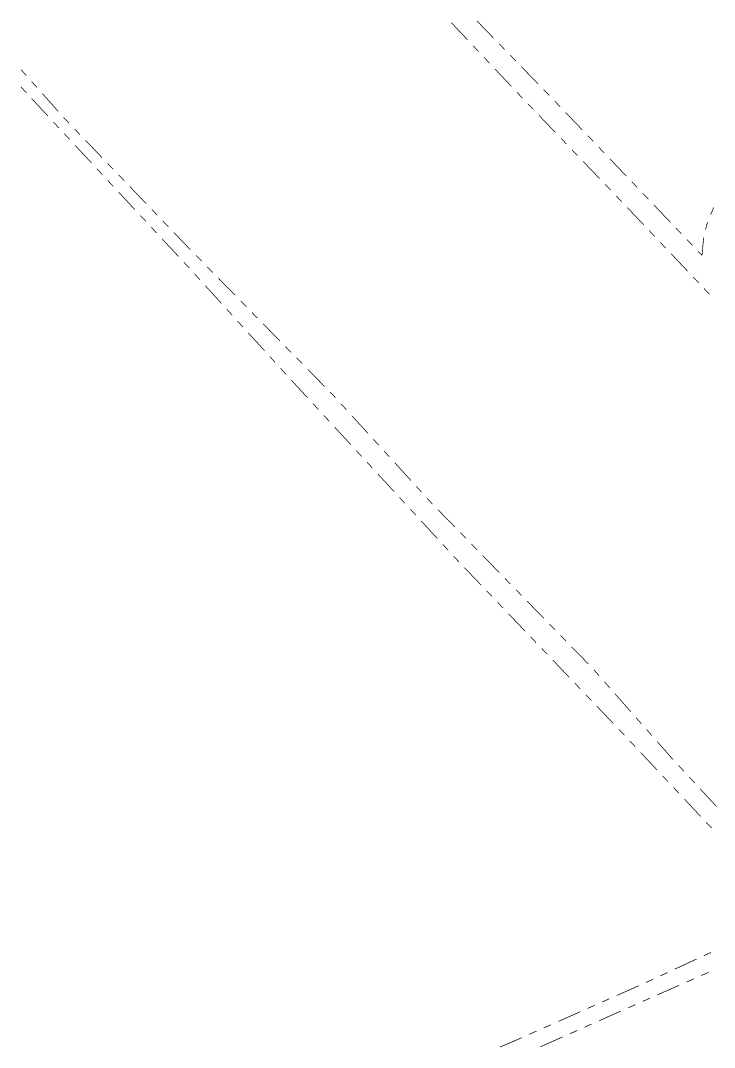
# Model space of a CAD drawing. Extents: x 201549 to 203722, y 4857623 to 4859778.
# Drawn here: x 201978.7 to 202152.6, y 4858472 to 4858729.4 of the extents above; entities that cross this region are included whole.
import ezdxf

# ---------------------------------------------------------------- set-up
doc = ezdxf.new("R2010")
doc.units = 0
doc.header["$LTSCALE"] = 1.5
doc.header["$MEASUREMENT"] = 0
doc.layers.add('SV-RUA-NAO-PAV-S-GUIA-C-GUIA', color=7, linetype='CONTINUOUS')

msp = doc.modelspace()

# ---------------------------------------------------------------- linework, layer by layer
at = {"layer": 'SV-RUA-NAO-PAV-S-GUIA-C-GUIA', "const_width": 0.18}
for points in [[(202086.64689, 4858728.890653), (202090.760535, 4858724.522824)], [(202086.64689, 4858728.890653), (202090.760535, 4858724.522824)], [(202093.278926, 4858729.0902), (202093.075508, 4858729.301212)], [(202093.278926, 4858729.0902), (202093.075508, 4858729.301212)], [(202093.770495, 4858728.58219), (202093.278926, 4858729.0902)], [(202093.770495, 4858728.58219), (202093.278926, 4858729.0902)], [(202095.359716, 4858726.939814), (202093.770495, 4858728.58219)], [(202095.359716, 4858726.939814), (202093.770495, 4858728.58219)], [(202095.857379, 4858726.426984), (202095.359716, 4858726.939814)], [(202095.857379, 4858726.426984), (202095.359716, 4858726.939814)], [(202097.250208, 4858724.991705), (202095.857379, 4858726.426984)], [(202097.250208, 4858724.991705), (202095.857379, 4858726.426984)], [(202092.131749, 4858723.066881), (202093.502964, 4858721.610938)], [(202092.131749, 4858723.066881), (202093.502964, 4858721.610938)], [(202099.523156, 4858722.65376), (202098.644272, 4858723.557625)], [(202099.523156, 4858722.65376), (202098.644272, 4858723.557625)], [(202094.874179, 4858720.154995), (202096.245394, 4858718.699052)], [(202094.874179, 4858720.154995), (202096.245394, 4858718.699052)], [(202100.038825, 4858722.124021), (202099.523156, 4858722.65376)], [(202100.038825, 4858722.124021), (202099.523156, 4858722.65376)], [(202101.605106, 4858720.515006), (202101.43388, 4858720.690904)], [(202101.605106, 4858720.515006), (202101.43388, 4858720.690904)], [(202102.131466, 4858719.974404), (202101.605106, 4858720.515006)], [(202102.131466, 4858719.974404), (202101.605106, 4858720.515006)], [(202102.829072, 4858719.257922), (202102.131466, 4858719.974404)], [(202102.829072, 4858719.257922), (202102.131466, 4858719.974404)], [(202105.767723, 4858716.238328), (202104.2241, 4858717.824779)], [(202105.767723, 4858716.238328), (202104.2241, 4858717.824779)], [(201980.143268, 4858715.594003), (201978.81386, 4858717.088217)], [(201980.143268, 4858715.594003), (201978.81386, 4858717.088217)], [(202097.616608, 4858717.243109), (202101.730253, 4858712.87528)], [(202097.616608, 4858717.243109), (202101.730253, 4858712.87528)], [(202106.315759, 4858715.674208), (202105.767723, 4858716.238328)], [(202106.315759, 4858715.674208), (202105.767723, 4858716.238328)], [(202107.84769, 4858714.097318), (202106.315759, 4858715.674208)], [(202107.84769, 4858714.097318), (202106.315759, 4858715.674208)], [(201978.776403, 4858712.762813), (201980.135151, 4858711.295229)], [(201978.776403, 4858712.762813), (201980.135151, 4858711.295229)], [(201982.802084, 4858712.605576), (201981.472676, 4858714.09979)], [(201982.802084, 4858712.605576), (201981.472676, 4858714.09979)], [(202108.40548, 4858713.521752), (202107.84769, 4858714.097318)], [(202108.40548, 4858713.521752), (202107.84769, 4858714.097318)], [(201988.119717, 4858706.628722), (201984.131493, 4858711.111363)], [(201988.119717, 4858706.628722), (201984.131493, 4858711.111363)], [(202103.101467, 4858711.419337), (202103.787075, 4858710.691365)], [(202103.101467, 4858711.419337), (202103.787075, 4858710.691365)], [(202103.787075, 4858710.691365), (202104.023421, 4858710.440415)], [(202103.787075, 4858710.691365), (202104.023421, 4858710.440415)], [(202104.023421, 4858710.440415), (202104.476814, 4858709.967319)], [(202104.023421, 4858710.440415), (202104.476814, 4858709.967319)], [(202109.926297, 4858711.95247), (202109.797342, 4858712.085535)], [(202109.926297, 4858711.95247), (202109.797342, 4858712.085535)], [(202110.492299, 4858711.366484), (202109.926297, 4858711.95247)], [(202110.492299, 4858711.366484), (202109.926297, 4858711.95247)], [(202111.187034, 4858710.647218), (202110.492299, 4858711.366484)], [(202111.187034, 4858710.647218), (202110.492299, 4858711.366484)], [(201981.493899, 4858709.827645), (201985.570144, 4858705.424893)], [(201981.493899, 4858709.827645), (201985.570144, 4858705.424893)], [(202105.860638, 4858708.523355), (202107.244462, 4858707.079392)], [(202105.860638, 4858708.523355), (202107.244462, 4858707.079392)], [(202113.961701, 4858707.766036), (202112.575257, 4858709.207484)], [(202113.961701, 4858707.766036), (202112.575257, 4858709.207484)], [(201989.773886, 4858704.769487), (201989.449125, 4858705.134509)], [(201989.773886, 4858704.769487), (201989.449125, 4858705.134509)], [(201990.12793, 4858704.40043), (201989.773886, 4858704.769487)], [(201990.12793, 4858704.40043), (201989.773886, 4858704.769487)], [(202108.628286, 4858705.635428), (202112.779759, 4858701.303537)], [(202108.628286, 4858705.635428), (202112.779759, 4858701.303537)], [(202116.150466, 4858705.479467), (202115.344791, 4858706.32137)], [(202116.150466, 4858705.479467), (202115.344791, 4858706.32137)], [(202116.726722, 4858704.875595), (202116.150466, 4858705.479467)], [(202116.726722, 4858704.875595), (202116.150466, 4858705.479467)], [(202119.488203, 4858701.98177), (202116.726722, 4858704.875595)], [(202119.488203, 4858701.98177), (202116.726722, 4858704.875595)], [(201986.928893, 4858703.957309), (201988.287641, 4858702.489725)], [(201986.928893, 4858703.957309), (201988.287641, 4858702.489725)], [(201990.820205, 4858703.678796), (201990.12793, 4858704.40043)], [(201990.820205, 4858703.678796), (201990.12793, 4858704.40043)], [(201993.589308, 4858700.792264), (201992.204757, 4858702.23553)], [(201993.589308, 4858700.792264), (201992.204757, 4858702.23553)], [(201989.64639, 4858701.022141), (201990.253472, 4858700.366431)], [(201989.64639, 4858701.022141), (201990.253472, 4858700.366431)], [(201990.253472, 4858700.366431), (201991.007203, 4858699.556474)], [(201990.253472, 4858700.366431), (201991.007203, 4858699.556474)], [(202114.163583, 4858699.859574), (202115.547407, 4858698.41561)], [(202114.163583, 4858699.859574), (202115.547407, 4858698.41561)], [(202122.249684, 4858699.087946), (202120.868944, 4858700.534858)], [(202122.249684, 4858699.087946), (202120.868944, 4858700.534858)], [(201992.369686, 4858698.092356), (201996.457132, 4858693.7)], [(201992.369686, 4858698.092356), (201996.457132, 4858693.7)], [(201999.127513, 4858695.019198), (201994.973859, 4858699.348997)], [(201999.127513, 4858695.019198), (201994.973859, 4858699.348997)], [(202125.011166, 4858696.194121), (202123.630425, 4858697.641034)], [(202125.011166, 4858696.194121), (202123.630425, 4858697.641034)], [(202116.931231, 4858696.971647), (202118.315055, 4858695.527683)], [(202116.931231, 4858696.971647), (202118.315055, 4858695.527683)], [(202130.534129, 4858690.406472), (202126.391907, 4858694.747209)], [(202130.534129, 4858690.406472), (202126.391907, 4858694.747209)], [(201997.819614, 4858692.235882), (201999.182096, 4858690.771764)], [(201997.819614, 4858692.235882), (201999.182096, 4858690.771764)], [(202001.896616, 4858692.132666), (202000.512064, 4858693.575932)], [(202001.896616, 4858692.132666), (202000.512064, 4858693.575932)], [(202119.69888, 4858694.08372), (202123.850352, 4858689.751829)], [(202119.69888, 4858694.08372), (202123.850352, 4858689.751829)], [(202000.544578, 4858689.307645), (202001.90706, 4858687.843527)], [(202000.544578, 4858689.307645), (202001.90706, 4858687.843527)], [(202004.665718, 4858689.246133), (202003.281167, 4858690.689399)], [(202004.665718, 4858689.246133), (202003.281167, 4858690.689399)], [(202010.203923, 4858683.473068), (202006.050269, 4858687.802867)], [(202010.203923, 4858683.473068), (202006.050269, 4858687.802867)], [(202125.234176, 4858688.307866), (202126.618, 4858686.863902)], [(202125.234176, 4858688.307866), (202126.618, 4858686.863902)], [(202133.29561, 4858687.512648), (202131.91487, 4858688.95956)], [(202133.29561, 4858687.512648), (202131.91487, 4858688.95956)], [(202003.269542, 4858686.379409), (202007.356988, 4858681.987054)], [(202003.269542, 4858686.379409), (202007.356988, 4858681.987054)], [(202128.001825, 4858685.419939), (202129.385649, 4858683.975975)], [(202128.001825, 4858685.419939), (202129.385649, 4858683.975975)], [(202136.057092, 4858684.618824), (202134.676351, 4858686.065736)], [(202136.057092, 4858684.618824), (202134.676351, 4858686.065736)], [(202012.973026, 4858680.586535), (202011.588475, 4858682.029801)], [(202012.973026, 4858680.586535), (202011.588475, 4858682.029801)], [(202130.768757, 4858682.531329), (202134.895894, 4858678.176247)], [(202130.768757, 4858682.531329), (202134.895894, 4858678.176247)], [(202141.580055, 4858678.831175), (202137.437833, 4858683.171911)], [(202141.580055, 4858678.831175), (202137.437833, 4858683.171911)], [(202152.067384, 4858681.646396), (202151.838742, 4858681.140633)], [(202152.067384, 4858681.646396), (202151.838742, 4858681.140633)], [(202152.479319, 4858682.557609), (202152.067384, 4858681.646396)], [(202152.479319, 4858682.557609), (202152.067384, 4858681.646396)], [(202008.719471, 4858680.522935), (202010.081953, 4858679.058817)], [(202008.719471, 4858680.522935), (202010.081953, 4858679.058817)], [(202015.742128, 4858677.700002), (202014.357577, 4858679.143268)], [(202015.742128, 4858677.700002), (202014.357577, 4858679.143268)], [(202151.838742, 4858681.140633), (202151.667752, 4858680.729842)], [(202151.838742, 4858681.140633), (202151.667752, 4858680.729842)], [(202011.444435, 4858677.594698), (202012.806917, 4858676.13058)], [(202011.444435, 4858677.594698), (202012.806917, 4858676.13058)], [(202136.271606, 4858676.724553), (202137.647319, 4858675.272859)], [(202136.271606, 4858676.724553), (202137.647319, 4858675.272859)], [(202144.341536, 4858675.93735), (202142.960796, 4858677.384262)], [(202144.341536, 4858675.93735), (202142.960796, 4858677.384262)], [(202150.737101, 4858678.320128), (202150.386999, 4858676.947884)], [(202150.737101, 4858678.320128), (202150.386999, 4858676.947884)], [(202150.937361, 4858678.868505), (202150.737101, 4858678.320128)], [(202150.937361, 4858678.868505), (202150.737101, 4858678.320128)], [(202014.169399, 4858674.666462), (202018.256845, 4858670.274107)], [(202014.169399, 4858674.666462), (202018.256845, 4858670.274107)], [(202020.524479, 4858672.714845), (202017.12668, 4858676.256736)], [(202020.524479, 4858672.714845), (202017.12668, 4858676.256736)], [(202139.023031, 4858673.821165), (202140.398743, 4858672.369471)], [(202139.023031, 4858673.821165), (202140.398743, 4858672.369471)], [(202147.103018, 4858673.043526), (202145.722277, 4858674.490438)], [(202147.103018, 4858673.043526), (202145.722277, 4858674.490438)], [(202149.853728, 4858674.301931), (202149.560451, 4858671.019036)], [(202149.853728, 4858674.301931), (202149.560451, 4858671.019036)], [(202149.943642, 4858675.000196), (202149.853728, 4858674.301931)], [(202149.943642, 4858675.000196), (202149.853728, 4858674.301931)], [(202020.588774, 4858672.649264), (202020.524479, 4858672.714845)], [(202020.588774, 4858672.649264), (202020.524479, 4858672.714845)], [(202021.288846, 4858671.935192), (202020.588774, 4858672.649264)], [(202021.288846, 4858671.935192), (202020.588774, 4858672.649264)], [(202149.515464, 4858670.515464), (202148.483759, 4858671.596613)], [(202149.515464, 4858670.515464), (202148.483759, 4858671.596613)], [(202019.619327, 4858668.809988), (202020.981809, 4858667.34587)], [(202019.619327, 4858668.809988), (202020.981809, 4858667.34587)], [(202024.089135, 4858669.078904), (202022.688991, 4858670.507048)], [(202024.089135, 4858669.078904), (202022.688991, 4858670.507048)], [(202141.774456, 4858670.917777), (202145.901593, 4858666.562695)], [(202141.774456, 4858670.917777), (202145.901593, 4858666.562695)], [(202149.560451, 4858671.019036), (202149.515464, 4858670.515464)], [(202149.560451, 4858671.019036), (202149.515464, 4858670.515464)], [(202026.889424, 4858666.222616), (202025.48928, 4858667.65076)], [(202026.889424, 4858666.222616), (202025.48928, 4858667.65076)], [(202022.329096, 4858665.867766), (202023.675443, 4858664.388797)], [(202022.329096, 4858665.867766), (202023.675443, 4858664.388797)], [(202032.490002, 4858660.51004), (202028.289568, 4858664.794472)], [(202032.490002, 4858660.51004), (202028.289568, 4858664.794472)], [(202147.277305, 4858665.111001), (202148.653018, 4858663.659307)], [(202147.277305, 4858665.111001), (202148.653018, 4858663.659307)], [(202025.021791, 4858662.909828), (202029.060832, 4858658.472921)], [(202025.021791, 4858662.909828), (202029.060832, 4858658.472921)], [(202150.02873, 4858662.207613), (202151.404442, 4858660.755919)], [(202150.02873, 4858662.207613), (202151.404442, 4858660.755919)], [(202035.290291, 4858657.653751), (202033.890146, 4858659.081896)], [(202035.290291, 4858657.653751), (202033.890146, 4858659.081896)], [(202030.40718, 4858656.993952), (202031.753527, 4858655.514983)], [(202030.40718, 4858656.993952), (202031.753527, 4858655.514983)], [(202038.09058, 4858654.797463), (202036.690435, 4858656.225607)], [(202038.09058, 4858654.797463), (202036.690435, 4858656.225607)], [(202033.099874, 4858654.036014), (202034.446221, 4858652.557045)], [(202033.099874, 4858654.036014), (202034.446221, 4858652.557045)], [(202043.691157, 4858649.084887), (202039.490724, 4858653.369319)], [(202043.691157, 4858649.084887), (202039.490724, 4858653.369319)], [(202035.792568, 4858651.078076), (202039.83161, 4858646.64117)], [(202035.792568, 4858651.078076), (202039.83161, 4858646.64117)], [(202046.491446, 4858646.228599), (202045.091302, 4858647.656743)], [(202046.491446, 4858646.228599), (202045.091302, 4858647.656743)], [(202041.177957, 4858645.162201), (202042.524304, 4858643.683232)], [(202041.177957, 4858645.162201), (202042.524304, 4858643.683232)], [(202049.291735, 4858643.372311), (202047.891591, 4858644.800455)], [(202049.291735, 4858643.372311), (202047.891591, 4858644.800455)], [(202043.870652, 4858642.204263), (202045.216999, 4858640.725294)], [(202043.870652, 4858642.204263), (202045.216999, 4858640.725294)], [(202054.892313, 4858637.659734), (202050.69188, 4858641.944167)], [(202054.892313, 4858637.659734), (202050.69188, 4858641.944167)], [(202046.566338, 4858639.249066), (202050.63354, 4858634.837958)], [(202046.566338, 4858639.249066), (202050.63354, 4858634.837958)], [(202057.157882, 4858635.348859), (202056.292457, 4858636.23159)], [(202057.157882, 4858635.348859), (202056.292457, 4858636.23159)], [(202057.672624, 4858634.784553), (202057.157882, 4858635.348859)], [(202057.672624, 4858634.784553), (202057.157882, 4858635.348859)], [(202051.989273, 4858633.367589), (202053.345007, 4858631.89722)], [(202051.989273, 4858633.367589), (202053.345007, 4858631.89722)], [(202060.368292, 4858631.829325), (202059.020458, 4858633.306939)], [(202060.368292, 4858631.829325), (202059.020458, 4858633.306939)], [(202054.700741, 4858630.42685), (202056.056475, 4858628.956481)], [(202054.700741, 4858630.42685), (202056.056475, 4858628.956481)], [(202065.759629, 4858625.918869), (202061.716126, 4858630.351711)], [(202065.759629, 4858625.918869), (202061.716126, 4858630.351711)], [(202057.412209, 4858627.486112), (202061.479411, 4858623.075005)], [(202057.412209, 4858627.486112), (202061.479411, 4858623.075005)], [(202068.455297, 4858622.963641), (202067.107463, 4858624.441255)], [(202068.455297, 4858622.963641), (202067.107463, 4858624.441255)], [(202062.835145, 4858621.604635), (202064.190879, 4858620.134266)], [(202062.835145, 4858621.604635), (202064.190879, 4858620.134266)], [(202071.150965, 4858620.008413), (202069.803131, 4858621.486027)], [(202071.150965, 4858620.008413), (202069.803131, 4858621.486027)], [(202065.546613, 4858618.663897), (202066.902346, 4858617.193528)], [(202065.546613, 4858618.663897), (202066.902346, 4858617.193528)], [(202076.542301, 4858614.097956), (202072.498799, 4858618.530798)], [(202076.542301, 4858614.097956), (202072.498799, 4858618.530798)], [(202068.25808, 4858615.723159), (202072.325282, 4858611.312051)], [(202068.25808, 4858615.723159), (202072.325282, 4858611.312051)], [(202079.237969, 4858611.142728), (202077.890135, 4858612.620342)], [(202079.237969, 4858611.142728), (202077.890135, 4858612.620342)], [(202073.681016, 4858609.841682), (202075.03675, 4858608.371313)], [(202073.681016, 4858609.841682), (202075.03675, 4858608.371313)], [(202081.827819, 4858608.303507), (202080.585803, 4858609.665114)], [(202081.827819, 4858608.303507), (202080.585803, 4858609.665114)], [(202076.392484, 4858606.900943), (202077.748218, 4858605.430574)], [(202076.392484, 4858606.900943), (202077.748218, 4858605.430574)], [(202081.937425, 4858608.191072), (202081.827819, 4858608.303507)], [(202081.937425, 4858608.191072), (202081.827819, 4858608.303507)], [(202087.521759, 4858602.462615), (202083.333509, 4858606.758958)], [(202087.521759, 4858602.462615), (202083.333509, 4858606.758958)], [(202079.103952, 4858603.960205), (202083.171153, 4858599.549097)], [(202079.103952, 4858603.960205), (202083.171153, 4858599.549097)], [(202090.313926, 4858599.598387), (202088.917842, 4858601.030501)], [(202090.313926, 4858599.598387), (202088.917842, 4858601.030501)], [(202084.526887, 4858598.078728), (202084.910238, 4858597.662963)], [(202084.526887, 4858598.078728), (202084.910238, 4858597.662963)], [(202084.910238, 4858597.662963), (202085.882621, 4858596.608359)], [(202084.910238, 4858597.662963), (202085.882621, 4858596.608359)], [(202091.890986, 4858597.980625), (202091.710009, 4858598.166273)], [(202091.890986, 4858597.980625), (202091.710009, 4858598.166273)], [(202092.408051, 4858597.450216), (202091.890986, 4858597.980625)], [(202092.408051, 4858597.450216), (202091.890986, 4858597.980625)], [(202093.106093, 4858596.734159), (202092.408051, 4858597.450216)], [(202093.106093, 4858596.734159), (202092.408051, 4858597.450216)], [(202087.238355, 4858595.13799), (202087.916222, 4858594.402805)], [(202087.238355, 4858595.13799), (202087.916222, 4858594.402805)], [(202087.916222, 4858594.402805), (202088.12013, 4858594.181655)], [(202087.916222, 4858594.402805), (202088.12013, 4858594.181655)], [(202088.12013, 4858594.181655), (202088.603035, 4858593.676015)], [(202088.12013, 4858594.181655), (202088.603035, 4858593.676015)], [(202098.690427, 4858591.005702), (202094.502176, 4858595.302045)], [(202098.690427, 4858591.005702), (202094.502176, 4858595.302045)], [(202089.984357, 4858592.229659), (202094.128325, 4858587.890588)], [(202089.984357, 4858592.229659), (202094.128325, 4858587.890588)], [(202101.482593, 4858588.141474), (202100.08651, 4858589.573588)], [(202101.482593, 4858588.141474), (202100.08651, 4858589.573588)], [(202095.509648, 4858586.444232), (202096.89097, 4858584.997875)], [(202095.509648, 4858586.444232), (202096.89097, 4858584.997875)], [(202104.27476, 4858585.277245), (202102.878677, 4858586.709359)], [(202104.27476, 4858585.277245), (202102.878677, 4858586.709359)], [(202109.859094, 4858579.548788), (202105.670844, 4858583.845131)], [(202109.859094, 4858579.548788), (202105.670844, 4858583.845131)], [(202098.272293, 4858583.551518), (202099.653616, 4858582.105161)], [(202098.272293, 4858583.551518), (202099.653616, 4858582.105161)], [(202101.034938, 4858580.658805), (202105.178906, 4858576.319734)], [(202101.034938, 4858580.658805), (202105.178906, 4858576.319734)], [(202112.651261, 4858576.68456), (202111.255177, 4858578.116674)], [(202112.651261, 4858576.68456), (202111.255177, 4858578.116674)], [(202106.560229, 4858574.873378), (202107.941551, 4858573.427021)], [(202106.560229, 4858574.873378), (202107.941551, 4858573.427021)], [(202115.443428, 4858573.820332), (202114.047344, 4858575.252446)], [(202115.443428, 4858573.820332), (202114.047344, 4858575.252446)], [(202109.322874, 4858571.980664), (202110.704197, 4858570.534308)], [(202109.322874, 4858571.980664), (202110.704197, 4858570.534308)], [(202121.027761, 4858568.091875), (202116.839511, 4858572.388217)], [(202121.027761, 4858568.091875), (202116.839511, 4858572.388217)], [(202112.085519, 4858569.087951), (202116.229487, 4858564.748881)], [(202112.085519, 4858569.087951), (202116.229487, 4858564.748881)], [(202123.724093, 4858565.138762), (202122.400935, 4858566.638512)], [(202123.724093, 4858565.138762), (202122.400935, 4858566.638512)], [(202117.61081, 4858563.302524), (202118.992132, 4858561.856167)], [(202117.61081, 4858563.302524), (202118.992132, 4858561.856167)], [(202126.37041, 4858562.13926), (202125.047251, 4858563.639011)], [(202126.37041, 4858562.13926), (202125.047251, 4858563.639011)], [(202131.663043, 4858556.140257), (202127.693568, 4858560.639509)], [(202131.663043, 4858556.140257), (202127.693568, 4858560.639509)], [(202120.373455, 4858560.40981), (202121.754778, 4858558.963454)], [(202120.373455, 4858560.40981), (202121.754778, 4858558.963454)], [(202123.1361, 4858557.517097), (202127.280068, 4858553.178027)], [(202123.1361, 4858557.517097), (202127.280068, 4858553.178027)], [(202134.309359, 4858553.140756), (202132.986201, 4858554.640507)], [(202134.309359, 4858553.140756), (202132.986201, 4858554.640507)], [(202128.656696, 4858551.727224), (202130.025758, 4858550.269257)], [(202128.656696, 4858551.727224), (202130.025758, 4858550.269257)], [(202136.955676, 4858550.141255), (202135.632518, 4858551.641005)], [(202136.955676, 4858550.141255), (202135.632518, 4858551.641005)], [(202131.394821, 4858548.81129), (202132.763883, 4858547.353322)], [(202131.394821, 4858548.81129), (202132.763883, 4858547.353322)], [(202142.078733, 4858544.33446), (202138.278834, 4858548.641504)], [(202142.078733, 4858544.33446), (202138.278834, 4858548.641504)], [(202134.132946, 4858545.895355), (202138.240133, 4858541.521454)], [(202134.132946, 4858545.895355), (202138.240133, 4858541.521454)], [(202142.25273, 4858544.146245), (202142.078733, 4858544.33446)], [(202142.25273, 4858544.146245), (202142.078733, 4858544.33446)], [(202144.968044, 4858541.209057), (202143.610387, 4858542.677651)], [(202144.968044, 4858541.209057), (202143.610387, 4858542.677651)], [(202139.609195, 4858540.063487), (202140.978258, 4858538.60552)], [(202139.609195, 4858540.063487), (202140.978258, 4858538.60552)], [(202147.683357, 4858538.271869), (202146.3257, 4858539.740463)], [(202147.683357, 4858538.271869), (202146.3257, 4858539.740463)], [(202142.34732, 4858537.147553), (202143.716383, 4858535.689586)], [(202142.34732, 4858537.147553), (202143.716383, 4858535.689586)], [(202153.113984, 4858532.397492), (202149.041014, 4858536.803275)], [(202153.113984, 4858532.397492), (202149.041014, 4858536.803275)], [(202145.085445, 4858534.231619), (202149.192632, 4858529.857717)], [(202145.085445, 4858534.231619), (202149.192632, 4858529.857717)], [(202150.561695, 4858528.39975), (202151.930757, 4858526.941783)], [(202150.561695, 4858528.39975), (202151.930757, 4858526.941783)], [(202148.139936, 4858494.123704), (202142.696308, 4858491.600429)], [(202148.139936, 4858494.123704), (202142.696308, 4858491.600429)], [(202151.769021, 4858495.805887), (202149.954479, 4858494.964796)], [(202151.769021, 4858495.805887), (202149.954479, 4858494.964796)], [(202137.25268, 4858489.077154), (202135.438138, 4858488.236063)], [(202137.25268, 4858489.077154), (202135.438138, 4858488.236063)], [(202140.881766, 4858490.759338), (202139.067223, 4858489.918246)], [(202140.881766, 4858490.759338), (202139.067223, 4858489.918246)], [(202145.645526, 4858488.376465), (202147.475489, 4858489.183455)], [(202145.645526, 4858488.376465), (202147.475489, 4858489.183455)], [(202149.305452, 4858489.990446), (202151.135416, 4858490.797437)], [(202149.305452, 4858489.990446), (202151.135416, 4858490.797437)], [(202133.612438, 4858487.419565), (202128.128378, 4858484.985415)], [(202133.612438, 4858487.419565), (202128.128378, 4858484.985415)], [(202138.325672, 4858485.148501), (202143.815562, 4858487.569474)], [(202138.325672, 4858485.148501), (202143.815562, 4858487.569474)], [(202126.300358, 4858484.174031), (202124.472338, 4858483.362648)], [(202126.300358, 4858484.174031), (202124.472338, 4858483.362648)], [(202134.667946, 4858483.529546), (202136.495966, 4858484.34093)], [(202134.667946, 4858483.529546), (202136.495966, 4858484.34093)], [(202118.988279, 4858480.928497), (202113.504219, 4858478.494346)], [(202118.988279, 4858480.928497), (202113.504219, 4858478.494346)], [(202122.644318, 4858482.551264), (202120.816298, 4858481.739881)], [(202122.644318, 4858482.551264), (202120.816298, 4858481.739881)], [(202123.699827, 4858478.661245), (202129.183886, 4858481.095396)], [(202123.699827, 4858478.661245), (202129.183886, 4858481.095396)], [(202131.011906, 4858481.906779), (202132.839926, 4858482.718163)], [(202131.011906, 4858481.906779), (202132.839926, 4858482.718163)], [(202108.020159, 4858476.060196), (202106.192139, 4858475.248812)], [(202108.020159, 4858476.060196), (202106.192139, 4858475.248812)], [(202111.676199, 4858477.682963), (202109.848179, 4858476.871579)], [(202111.676199, 4858477.682963), (202109.848179, 4858476.871579)], [(202116.387747, 4858475.415711), (202118.215767, 4858476.227094)], [(202116.387747, 4858475.415711), (202118.215767, 4858476.227094)], [(202120.043787, 4858477.038478), (202121.871807, 4858477.849861)], [(202120.043787, 4858477.038478), (202121.871807, 4858477.849861)], [(202102.862048, 4858473.77072), (202098.855257, 4858472.060251)], [(202102.862048, 4858473.77072), (202098.855257, 4858472.060251)], [(202103.450109, 4858474.031737), (202102.862048, 4858473.77072)], [(202103.450109, 4858474.031737), (202102.862048, 4858473.77072)], [(202104.364119, 4858474.437429), (202103.450109, 4858474.031737)], [(202104.364119, 4858474.437429), (202103.450109, 4858474.031737)], [(202109.075668, 4858472.170177), (202114.559727, 4858474.604327)], [(202109.075668, 4858472.170177), (202114.559727, 4858474.604327)]]:
    msp.add_lwpolyline(points, dxfattribs=at)

doc.saveas('drawing.dxf')
